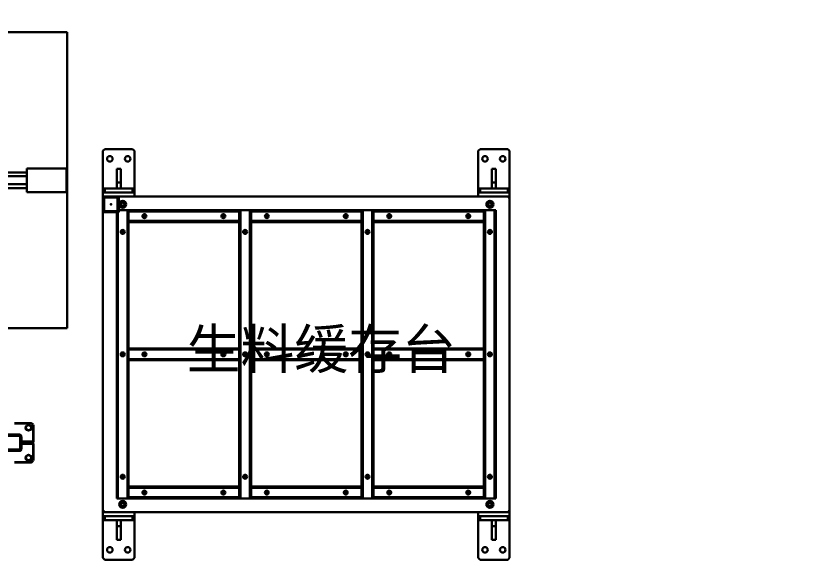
# Model space of a CAD drawing. Header units: millimetres. Extents: x 914 to 910632, y -176 to 682692.
# Drawn here: x 26224 to 28221, y 8664 to 10071 of the extents above; entities that cross this region are included whole.
import ezdxf

# ---------------------------------------------------------------- set-up
doc = ezdxf.new("R2010")
doc.units = ezdxf.units.MM
doc.linetypes.add('EB_DASHDOT', pattern=[39, 30, -3, 3, -3])
doc.layers.add('PUB_HATCH', color=32, linetype='Continuous')
doc.layers.add('画图', color=3, linetype='Continuous', lineweight=30)
doc.styles.add('PC_TEXTSTYLE', font='romans.shx', dxfattribs={"width": 0.8, "bigfont": 'hzfs.shx'})
doc.styles.get("Standard").update_dxf_attribs({"font": 'arial.ttf'})
doc.dimstyles.new('INTE$0', dxfattribs={"dimscale": 80, "dimtxt": 3.5, "dimasz": 3, "dimexe": 3, "dimexo": 0, "dimgap": 1, "dimtad": 1, "dimdec": 0, "dimdsep": 46, "dimtxsty": 'Standard', "dimcen": 0, "dimclrd": 1, "dimclre": 1, "dimclrt": 3, "dimaunit": 1, "dimadec": 1, "dimazin": 2, "dimtfac": 1, "dimtdec": 0, "dimtmove": 0, "dimatfit": 0, "dimfxl": 1, "dimarcsym": 0})

# ---------------------------------------------------------------- blocks, each defined once
blk = doc.blocks.new('生料缓存台')
at = {"color": 7, "linetype": 'Continuous', "lineweight": 30}
for p, q in [((-510, 508), (-515, 503)), ((-515, 408), (-515, 503)), ((-510, 508), (-440, 508)), ((-435, 503), (-440, 508)), ((-435, 408), (-435, 503)), ((440, 508), (435, 503)), ((435, 408), (435, 503)), ((440, 508), (510, 508)), ((515, 503), (510, 508)), ((515, 408), (515, 503)), ((-480, 423), (-480, 458)), ((-480, 458), (-470, 458)), ((-470, 423), (-470, 458)), ((470, 423), (470, 458)), ((470, 458), (480, 458)), ((480, 423), (480, 458)), ((-480, 408), (-480, 423)), ((-480, 423), (-470, 423)), ((-470, 408), (-470, 423)), ((470, 423), (480, 423)), ((470, 408), (470, 423)), ((480, 408), (480, 423)), ((-515, 398), (-515, 408)), ((-515, 408), (-510, 408)), ((-510, 408), (-510, 398)), ((-510, 408), (-440, 408)), ((-440, 398), (-440, 408)), ((-440, 408), (-435, 408)), ((-435, 408), (-435, 398)), ((435, 398), (435, 408)), ((435, 408), (440, 408)), ((440, 408), (440, 398)), ((440, 408), (510, 408)), ((510, 398), (510, 408)), ((510, 408), (515, 408)), ((515, 408), (515, 398)), ((-515, 398), (-515, 388)), ((-510, 398), (-515, 398)), ((-510, 388), (-515, 383)), ((-510, 388), (-515, 388)), ((-515, 388), (-515, 383)), ((-515, -407), (-515, 383)), ((-510, 398), (-440, 398)), ((-510, 388), (510, 388)), ((-435, 398), (-440, 398)), ((-435, 398), (-435, 388)), ((435, 398), (435, 388)), ((440, 398), (435, 398)), ((440, 398), (510, 398)), ((515, 398), (510, 398)), ((515, 383), (510, 388)), ((515, 388), (510, 388)), ((515, 398), (515, 388)), ((515, 383), (515, 388)), ((515, 383), (515, -407)), ((-480, -377), (-480, 353)), ((-480, 353), (-477, 353)), ((-477, 353), (-477, -377)), ((-453, 353), (-477, 353)), ((-453, -377), (-453, 353)), ((-453, 353), (-450, 353)), ((-450, 353), (-170, 353)), ((-450, 350), (-450, 353)), ((-170, 350), (-450, 350)), ((-450, 350), (-450, 326)), ((-170, 353), (-167, 353)), ((-170, 353), (-170, 350)), ((-170, 326), (-170, 350)), ((-167, 353), (-167, -377)), ((-143, 353), (-167, 353)), ((-143, -377), (-143, 353)), ((-143, 353), (-140, 353)), ((-140, 353), (140, 353)), ((-140, 350), (-140, 353)), ((140, 350), (-140, 350)), ((-140, 350), (-140, 326)), ((140, 353), (143, 353)), ((140, 353), (140, 350)), ((140, 326), (140, 350)), ((143, 353), (143, -377)), ((167, 353), (143, 353)), ((167, -377), (167, 353)), ((167, 353), (170, 353)), ((170, 350), (170, 353)), ((170, 353), (450, 353)), ((450, 350), (170, 350)), ((170, 350), (170, 326)), ((450, 353), (453, 353)), ((450, 353), (450, 350)), ((450, 326), (450, 350)), ((453, 353), (453, -377)), ((477, 353), (453, 353)), ((477, -377), (477, 353)), ((477, 353), (480, 353)), ((480, 353), (480, -377)), ((-450, 326), (-170, 326)), ((-450, 323), (-450, 326)), ((-450, 323), (-450, 3)), ((-170, 323), (-450, 323)), ((-170, 326), (-170, 323)), ((-170, 3), (-170, 323)), ((-140, 326), (140, 326)), ((-140, 323), (-140, 326)), ((-140, 323), (-140, 3)), ((140, 323), (-140, 323)), ((140, 326), (140, 323)), ((140, 3), (140, 323)), ((170, 326), (450, 326)), ((170, 323), (170, 326)), ((170, 323), (170, 3)), ((450, 323), (170, 323)), ((450, 326), (450, 323)), ((450, 3), (450, 323)), ((-450, 3), (-170, 3)), ((-450, 0), (-450, 3)), ((-170, 0), (-450, 0)), ((-450, 0), (-450, -24)), ((-170, 3), (-170, 0)), ((-170, -24), (-170, 0)), ((-140, 0), (-140, 3)), ((-140, 3), (140, 3)), ((140, 0), (-140, 0)), ((-140, 0), (-140, -24)), ((140, 3), (140, 0)), ((140, -24), (140, 0)), ((170, 3), (450, 3)), ((170, 0), (170, 3)), ((170, 0), (170, -24)), ((450, 0), (170, 0)), ((450, 3), (450, 0)), ((450, -24), (450, 0)), ((-450, -24), (-170, -24)), ((-450, -27), (-450, -24)), ((-450, -27), (-450, -347)), ((-170, -27), (-450, -27)), ((-170, -24), (-170, -27)), ((-170, -347), (-170, -27)), ((-140, -24), (140, -24)), ((-140, -27), (-140, -24)), ((-140, -27), (-140, -347)), ((140, -27), (-140, -27)), ((140, -24), (140, -27)), ((140, -347), (140, -27)), ((170, -24), (450, -24)), ((170, -27), (170, -24)), ((170, -27), (170, -347)), ((450, -27), (170, -27)), ((450, -24), (450, -27)), ((450, -347), (450, -27)), ((-450, -350), (-450, -347)), ((-450, -347), (-170, -347)), ((-170, -350), (-450, -350)), ((-450, -350), (-450, -374)), ((-170, -347), (-170, -350)), ((-170, -374), (-170, -350)), ((-140, -347), (140, -347)), ((-140, -350), (-140, -347)), ((-140, -350), (-140, -374)), ((140, -350), (-140, -350)), ((140, -347), (140, -350)), ((140, -374), (140, -350)), ((170, -347), (450, -347)), ((170, -350), (170, -347)), ((170, -350), (170, -374)), ((450, -350), (170, -350)), ((450, -347), (450, -350)), ((450, -374), (450, -350)), ((-477, -377), (-480, -377)), ((-477, -377), (-453, -377)), ((-450, -377), (-453, -377)), ((-450, -374), (-170, -374)), ((-450, -377), (-450, -374)), ((-170, -377), (-450, -377)), ((-170, -374), (-170, -377)), ((-167, -377), (-170, -377)), ((-167, -377), (-143, -377)), ((-140, -377), (-143, -377)), ((-140, -374), (140, -374)), ((-140, -377), (-140, -374)), ((140, -377), (-140, -377)), ((140, -374), (140, -377)), ((143, -377), (140, -377)), ((143, -377), (167, -377)), ((170, -377), (167, -377)), ((170, -374), (450, -374)), ((170, -377), (170, -374)), ((450, -377), (170, -377)), ((450, -374), (450, -377)), ((453, -377), (450, -377)), ((453, -377), (477, -377)), ((480, -377), (477, -377)), ((-515, -407), (-510, -412)), ((-515, -407), (-515, -412)), ((-515, -412), (-510, -412)), ((-515, -422), (-515, -412)), ((510, -412), (-510, -412)), ((-435, -422), (-435, -412)), ((435, -422), (435, -412)), ((510, -412), (515, -407)), ((510, -412), (515, -412)), ((515, -412), (515, -407)), ((515, -422), (515, -412)), ((-515, -432), (-515, -422)), ((-515, -422), (-510, -422)), ((-510, -432), (-515, -432)), ((-515, -432), (-515, -527)), ((-510, -422), (-510, -432)), ((-440, -422), (-510, -422)), ((-440, -432), (-510, -432)), ((-480, -432), (-480, -447)), ((-470, -432), (-470, -447)), ((-440, -432), (-440, -422)), ((-440, -422), (-435, -422)), ((-435, -432), (-440, -432)), ((-435, -422), (-435, -432)), ((-435, -432), (-435, -527)), ((435, -432), (435, -422)), ((435, -422), (440, -422)), ((440, -432), (435, -432)), ((435, -432), (435, -527)), ((440, -422), (440, -432)), ((510, -422), (440, -422)), ((510, -432), (440, -432)), ((470, -432), (470, -447)), ((480, -432), (480, -447)), ((510, -432), (510, -422)), ((510, -422), (515, -422)), ((515, -432), (510, -432)), ((515, -422), (515, -432)), ((515, -432), (515, -527)), ((-470, -447), (-480, -447)), ((-480, -447), (-480, -482)), ((-470, -447), (-470, -482)), ((480, -447), (470, -447)), ((470, -447), (470, -482)), ((480, -447), (480, -482)), ((-470, -482), (-480, -482)), ((480, -482), (470, -482)), ((-515, -527), (-510, -532)), ((-440, -532), (-510, -532)), ((-440, -532), (-435, -527)), ((435, -527), (440, -532)), ((510, -532), (440, -532)), ((510, -532), (515, -527))]:
    blk.add_line(p, q, dxfattribs=at)
at = {"color": 7, "linetype": 'Continuous'}
for p, q in [((-515, 349.5), (-515, 386.5)), ((-476.5, 388), (-513.5, 388)), ((-512, 352.5), (-512, 383.5)), ((-479.5, 385), (-510.5, 385)), ((-478, 352.5), (-478, 383.5)), ((-475, 349.5), (-475, 386.5)), ((-476.5, 348), (-513.5, 348)), ((-479.5, 351), (-510.5, 351))]:
    blk.add_line(p, q, dxfattribs=at)
at = {"color": 7, "linetype": 'Continuous', "lineweight": 30}
for centre, radius in [((-497.5, 483), 7), ((-452.5, 483), 7), ((452.5, 483), 7), ((497.5, 483), 7), ((-465, 368), 9), ((-465, 368), 5.5), ((-465, 368), 4.25), ((465, 368), 9), ((465, 368), 5.5), ((465, 368), 4.25), ((-410, 338), 5), ((-410, 338), 2.75), ((-410, 338), 2.1), ((-210, 338), 5), ((-210, 338), 2.75), ((-210, 338), 2.1), ((-100, 338), 5), ((-100, 338), 2.75), ((-100, 338), 2.1), ((100, 338), 5), ((100, 338), 2.75), ((100, 338), 2.1), ((210, 338), 5), ((210, 338), 2.75), ((210, 338), 2.1), ((410, 338), 5), ((410, 338), 2.75), ((410, 338), 2.1), ((-465, 298), 5), ((-465, 298), 2.75), ((-465, 298), 2.1), ((-155, 298), 5), ((-155, 298), 2.75), ((-155, 298), 2.1), ((155, 298), 5), ((155, 298), 2.75), ((155, 298), 2.1), ((465, 298), 5), ((465, 298), 2.75), ((465, 298), 2.1), ((-465, -12), 5), ((-465, -12), 2.75), ((-465, -12), 2.1), ((-410, -12), 5), ((-410, -12), 2.75), ((-410, -12), 2.1), ((-210, -12), 5), ((-210, -12), 2.75), ((-210, -12), 2.1), ((-155, -12), 5), ((-155, -12), 2.75), ((-155, -12), 2.1), ((-100, -12), 5), ((-100, -12), 2.75), ((-100, -12), 2.1), ((100, -12), 5), ((100, -12), 2.75), ((100, -12), 2.1), ((155, -12), 5), ((155, -12), 2.75), ((155, -12), 2.1), ((210, -12), 5), ((210, -12), 2.75), ((210, -12), 2.1), ((410, -12), 5), ((410, -12), 2.75), ((410, -12), 2.1), ((465, -12), 5), ((465, -12), 2.75), ((465, -12), 2.1), ((-465, -322), 5), ((-465, -322), 2.75), ((-155, -322), 5), ((-155, -322), 2.75), ((155, -322), 5), ((155, -322), 2.75), ((465, -322), 5), ((465, -322), 2.75), ((-465, -322), 2.1), ((-155, -322), 2.1), ((155, -322), 2.1), ((465, -322), 2.1), ((-410, -362), 5), ((-410, -362), 2.75), ((-210, -362), 5), ((-210, -362), 2.75), ((-100, -362), 5), ((-100, -362), 2.75), ((100, -362), 5), ((100, -362), 2.75), ((210, -362), 5), ((210, -362), 2.75), ((410, -362), 5), ((410, -362), 2.75), ((-410, -362), 2.1), ((-210, -362), 2.1), ((-100, -362), 2.1), ((100, -362), 2.1), ((210, -362), 2.1), ((410, -362), 2.1), ((-465, -392), 9), ((-465, -392), 5.5), ((-465, -392), 4.25), ((465, -392), 9), ((465, -392), 5.5), ((465, -392), 4.25), ((-497.5, -507), 7), ((-452.5, -507), 7), ((452.5, -507), 7), ((497.5, -507), 7)]:
    blk.add_circle(centre, radius, dxfattribs=at)
at = {"color": 7, "linetype": 'Continuous'}
for centre, start, end in [((-513.5, 386.5), 90, 180), ((-510.5, 383.5), 90, 180), ((-479.5, 383.5), 0, 90), ((-476.5, 386.5), 0, 90), ((-513.5, 349.5), 180, 270), ((-510.5, 352.5), 180, 270), ((-479.5, 352.5), 270, 0), ((-476.5, 349.5), 270, 0)]:
    blk.add_arc(centre, 1.49, start, end, dxfattribs=at)
blk.add_point((-495, 368), dxfattribs=at)
blk.add_point((-495, 368), dxfattribs=at)
at = {"layer": 'PUB_HATCH', "color": 0, "linetype": 'EB_DASHDOT', "lineweight": -3, "insert": (-303.2, 51.6), "char_height": 100, "width": 1302.191, "attachment_point": 1}
blk.add_mtext('{\\fSimSun|b0|i0|c134|p2;生料缓存台}', dxfattribs=at)
blk = doc.blocks.new('打标机')
at = {"color": 7, "linetype": 'Continuous', "lineweight": 30}
for p, q in [((-375, 0), (-375, 351.9)), ((375, 351.9), (-375, 351.9)), ((-30, 250.1), (-30, 350.1)), ((30, 350.1), (-30, 350.1)), ((30, 250.1), (30, 350.1)), ((375, 0), (375, 351.9)), ((30, 250.1), (-30, 250.1)), ((-20, 250.1), (-20, 190.1)), ((-10, 250.1), (-10, 190.1)), ((10, 190.1), (10, 250.1)), ((20, 190.1), (20, 250.1)), ((-20, 170.1), (-20, 190.1)), ((0, 190.1), (-20, 190.1)), ((20, 190.1), (0, 190.1)), ((20, 170.1), (20, 190.1)), ((-118, 137.1), (-118, 170.1)), ((-99, 170.1), (-118, 170.1)), ((-109, 160.1), (-109, 73.1)), ((99, 170.1), (-99, 170.1)), ((118, 170.1), (99, 170.1)), ((109, 73.1), (109, 160.1)), ((118, 137.1), (118, 170.1)), ((-118, 137.1), (-109, 137.1)), ((-118, 96.1), (-118, 137.1)), ((-50, 137.1), (-40, 137.1)), ((-50, 135.9), (-50, 137.1)), ((-45.5, 135.9), (-50, 135.9)), ((-50, 127.8), (-48.9, 127.8)), ((-50, 120.3), (-50, 127.8)), ((-48.9, 120.3), (-50, 120.3)), ((-48.9, 127.8), (-43.6, 121.9)), ((-48.9, 126.1), (-48.9, 120.3)), ((-44.3, 120.9), (-48.9, 126.1)), ((-45.5, 132.1), (-45.5, 135.9)), ((-45.3, 131.1), (-45.5, 132.1)), ((-44.7, 130.3), (-45.3, 131.1)), ((-43.8, 129.6), (-44.7, 130.3)), ((-44.3, 135.9), (-44.3, 131.9)), ((-41.1, 135.9), (-44.3, 135.9)), ((-44.3, 131.9), (-44, 131.3)), ((-43.6, 120.5), (-44.3, 120.9)), ((-44, 131.3), (-43.6, 130.9)), ((-43.2, 129.4), (-43.8, 129.6)), ((-43.6, 130.9), (-43, 130.7)), ((-43.6, 121.9), (-42.8, 121.5)), ((-42.8, 120.3), (-43.6, 120.5)), ((-42.3, 129.4), (-43.2, 129.4)), ((-43, 130.7), (-42.3, 130.7)), ((-42.8, 121.5), (-42.3, 121.5)), ((-42.3, 120.3), (-42.8, 120.3)), ((-42.3, 130.7), (-41.7, 130.9)), ((-41.7, 129.6), (-42.3, 129.4)), ((-42.3, 127.6), (-41.5, 127.3)), ((-42.3, 126.5), (-42.3, 127.6)), ((-41.7, 126.1), (-42.3, 126.5)), ((-42.3, 121.5), (-41.7, 121.9)), ((-41.5, 120.5), (-42.3, 120.3)), ((-41.7, 130.9), (-41.3, 131.3)), ((-40.9, 130.3), (-41.7, 129.6)), ((-41.3, 125.5), (-41.7, 126.1)), ((-41.7, 121.9), (-41.3, 122.6)), ((-41.5, 127.3), (-40.6, 126.5)), ((-40.6, 121.3), (-41.5, 120.5)), ((-41.3, 131.3), (-41.1, 131.9)), ((-41.1, 124.4), (-41.3, 125.5)), ((-41.3, 122.6), (-41.1, 123.6)), ((-41.1, 131.9), (-41.1, 135.9)), ((-41.1, 123.6), (-41.1, 124.4)), ((-40.2, 131.1), (-40.9, 130.3)), ((-40.6, 126.5), (-40.2, 125.7)), ((-40.2, 122.1), (-40.6, 121.3)), ((-40, 132.1), (-40.2, 131.1)), ((-40.2, 125.7), (-40, 124.2)), ((-40, 123.4), (-40.2, 122.1)), ((-40, 137.1), (-40, 132.1)), ((-40, 124.2), (-40, 123.4)), ((80.2, 123.1), (82.1, 123.1)), ((109, 137.1), (118, 137.1)), ((118, 137.1), (118, 96.1)), ((-118, 63.1), (-118, 96.1)), ((-109, 96.1), (-118, 96.1)), ((0, 90.4), (0, 83.6)), ((118, 96.1), (109, 96.1)), ((118, 96.1), (118, 63.1)), ((-99, 63.1), (-118, 63.1)), ((-99, 63.1), (99, 63.1)), ((-37, 73.4), (-37, 76.9)), ((0, 63.1), (-30, 33.1)), ((30, 33.1), (0, 63.1)), ((118, 63.1), (99, 63.1)), ((-30, 33.1), (-30, 0)), ((30, 33.1), (-30, 33.1)), ((30, 0), (30, 33.1)), ((-375, 0), (-375, -398.1)), ((-375, 0), (375, 0)), ((375, 0), (375, -398.1)), ((154.2, -196.8), (-136.1, -196.8)), ((-136.1, -196.8), (-136.1, -373.1)), ((154.2, -373.1), (154.2, -196.8)), ((-136.1, -373.1), (154.2, -373.1)), ((375, -398.1), (-375, -398.1))]:
    blk.add_line(p, q, dxfattribs=at)
for centre, radius in [((85, 156.1), 8), ((85, 156.1), 4.5), ((-83, 155.1), 2.8), ((-83, 155.1), 2.5), ((-83, 155.1), 2), ((85, 156.1), 2), ((88, 123.1), 15.1), ((88, 123.1), 11.3), ((88, 123.1), 10.6), ((88, 123.1), 9.25), ((-26.2, 107.9), 5.25), ((-26.2, 107.9), 4.25), ((0, 94.6), 12.5), ((26.2, 107.9), 5.25), ((26.2, 107.9), 4.25), ((99, 95.1), 8), ((-83, 88.1), 10.5), ((-83, 88.1), 5.56), ((-83, 88.1), 4.92), ((-83, 88.1), 4.35), ((-83, 88.1), 3.95), ((-83, 88.1), 2), ((-26.2, 81.4), 5.25), ((-26.2, 81.4), 4.25), ((26.2, 81.4), 5.25), ((26.2, 81.4), 4.25), ((90, 75.1), 8), ((99, 95.1), 4.5), ((99, 95.1), 4), ((-100, 53.1), 10), ((-36, 75.1), 2.8), ((-36, 75.1), 2.5), ((-36, 75.1), 2), ((90, 75.1), 4.5), ((90, 75.1), 2), ((100, 53.1), 10)]:
    blk.add_circle(centre, radius, dxfattribs=at)
for centre, start, end in [((-99, 160.1), 90, 180), ((99, 160.1), 0, 90), ((-99, 73.1), 180, 270), ((99, 73.1), 270, 0)]:
    blk.add_arc(centre, 10, start, end, dxfattribs=at)
for points, knots in [([(80, 156.1), (80.1, 156.8), (80.2, 158.1), (81.4, 159.8), (83, 160.9), (85, 161.3), (87, 160.9), (88.6, 159.8), (89.8, 158.1), (89.9, 156.8), (90, 156.1)], [0, 0, 0, 0, 0.1249975, 0.2499988, 0.3749985, 0.5000001, 0.6249999, 0.7500012, 0.8750025, 1, 1, 1, 1]), ([(90, 156.1), (89.9, 155.5), (89.8, 154.2), (88.6, 152.5), (87, 151.4), (85, 151), (83, 151.4), (81.4, 152.5), (80.2, 154.2), (80.1, 155.5), (80, 156.1)], [0, 0, 0, 0, 0.125, 0.250001, 0.375002, 0.5, 0.625, 0.749999, 0.875, 1, 1, 1, 1]), ([(88, 134.6), (87.3, 134.6), (85.8, 134.5), (83.6, 133.8), (81.6, 132.7), (79.8, 131.3), (78.4, 129.5), (77.4, 127.6), (76.7, 125.4), (76.5, 123.1), (76.7, 120.9), (77.4, 118.7), (78.4, 116.7), (79.8, 115), (81.6, 113.6), (83.6, 112.5), (85.8, 111.8), (87.3, 111.7), (88, 111.7)], [0, 0, 0, 0, 0.0625, 0.125, 0.187501, 0.25, 0.312501, 0.375, 0.437499, 0.499999, 0.562499, 0.625, 0.6875, 0.75, 0.812499, 0.875, 0.9375, 1, 1, 1, 1]), ([(80, 118.5), (80, 119.3), (80.1, 120.8), (80.2, 122.4), (80.2, 123.1)], [0, 0, 0, 0, 0.50037, 1, 1, 1, 1]), ([(80.2, 123.1), (80.5, 123.2), (81.1, 123.4), (81.8, 123.2), (82.1, 123.1)], [0, 0, 0, 0, 0.500004, 1, 1, 1, 1]), ([(82.1, 123.1), (82.2, 122.4), (82.3, 120.9), (83.1, 118.8), (83.8, 116.8), (83.9, 115.5), (84, 114.8)], [0, 0, 0, 0, 0.249688, 0.499899, 0.748509, 1, 1, 1, 1]), ([(88, 111.7), (88.7, 111.7), (90.2, 111.8), (92.4, 112.5), (94.4, 113.6), (96.2, 115), (97.6, 116.7), (98.6, 118.7), (99.3, 120.9), (99.5, 123.1), (99.3, 125.4), (98.6, 127.6), (97.6, 129.5), (96.2, 131.3), (94.4, 132.7), (92.4, 133.8), (90.2, 134.5), (88.7, 134.6), (88, 134.6)], [0, 0, 0, 0, 0.0625, 0.125, 0.187501, 0.25, 0.3125, 0.375, 0.437501, 0.500001, 0.562501, 0.625, 0.687499, 0.749999, 0.812499, 0.875, 0.9375, 1, 1, 1, 1]), ([(94, 95.1), (94.1, 95.8), (94.2, 97.1), (95.4, 98.8), (97, 99.9), (99, 100.3), (101, 99.9), (102.6, 98.8), (103.8, 97.1), (103.9, 95.8), (104, 95.1)], [0, 0, 0, 0, 0.125, 0.250001, 0.374999, 0.5, 0.624999, 0.749999, 0.875, 1, 1, 1, 1]), ([(-89.2, 88.1), (-89.1, 89), (-88.9, 90.6), (-87.5, 92.6), (-85.4, 94), (-83, 94.5), (-80.6, 94), (-78.5, 92.6), (-77.1, 90.6), (-76.9, 89), (-76.8, 88.1)], [0, 0, 0, 0, 0.1249993, 0.2499992, 0.3749999, 0.4999992, 0.6250001, 0.7500008, 0.8750007, 1, 1, 1, 1]), ([(-76.8, 88.1), (-76.9, 87.3), (-77.1, 85.7), (-78.5, 83.6), (-80.6, 82.3), (-83, 81.8), (-85.4, 82.3), (-87.5, 83.6), (-88.9, 85.7), (-89.1, 87.3), (-89.2, 88.1)], [0, 0, 0, 0, 0.1249993, 0.2499992, 0.3749999, 0.5000008, 0.6250001, 0.7500008, 0.8750007, 1, 1, 1, 1]), ([(-83, 86.1), (-82.8, 86.1), (-82.6, 86.2), (-82.4, 86.2), (-82.4, 86.2)], [0, 0, 0, 0, 0.740772, 1, 1, 1, 1]), ([(-12.5, 94.6), (-12.5, 94.2), (-12.5, 93.5), (-12.3, 92.6), (-12.2, 92.1), (-12.2, 91.9)], [0, 0, 0, 0, 0.440797, 0.754844, 1, 1, 1, 1]), ([(-11.6, 99.2), (-11, 99), (-9.8, 98.6), (-8.1, 97.6), (-6.6, 96.3), (-5.8, 95.2), (-5.4, 94.6)], [0, 0, 0, 0, 0.255658, 0.500211, 0.750102, 1, 1, 1, 1]), ([(-2.3, 91.1), (-2.9, 91.7), (-4.1, 92.7), (-4.9, 94), (-5.4, 94.6)], [0, 0, 0, 0, 0.499201, 1, 1, 1, 1]), ([(-4.8, 83.1), (-4, 83.2), (-2.4, 83.5), (-0.8, 83.5), (0, 83.6)], [0, 0, 0, 0, 0.500375, 1, 1, 1, 1]), ([(0, 90.4), (-0.4, 90.4), (-1.2, 90.5), (-1.9, 90.9), (-2.3, 91.1)], [0, 0, 0, 0, 0.49963, 1, 1, 1, 1]), ([(0, 83.6), (0.3, 84.7), (0.9, 87), (0.3, 89.3), (0, 90.4)], [0, 0, 0, 0, 0.500013, 1, 1, 1, 1]), ([(0, 82.1), (1, 82.2), (2.1, 82.2), (3.1, 82.5), (3.2, 82.6)], [0, 0, 0, 0, 0.91418, 1, 1, 1, 1]), ([(11.9, 90.9), (12, 91.2), (12.2, 91.9), (12.4, 93.2), (12.5, 94.1), (12.5, 94.6)], [0, 0, 0, 0, 0.241788, 0.586763, 1, 1, 1, 1]), ([(85, 75.1), (85.1, 75.8), (85.2, 77.1), (86.4, 78.8), (88, 79.9), (90, 80.3), (92, 79.9), (93.6, 78.8), (94.8, 77.1), (94.9, 75.8), (95, 75.1)], [0, 0, 0, 0, 0.1250005, 0.250001, 0.3749999, 0.5, 0.6250001, 0.749999, 0.8749995, 1, 1, 1, 1]), ([(104, 95.1), (103.9, 94.5), (103.8, 93.2), (102.6, 91.5), (101, 90.4), (99, 90), (97, 90.4), (95.4, 91.5), (94.2, 93.2), (94.1, 94.5), (94, 95.1)], [0, 0, 0, 0, 0.124997, 0.249999, 0.375, 0.5, 0.625001, 0.750001, 0.875003, 1, 1, 1, 1]), ([(97, 91.7), (97.1, 92.4), (97.1, 93.4), (97.6, 94.4), (97.9, 94.6), (98, 94.7), (98.2, 94.6), (98.4, 94.6), (98.7, 94.5), (99, 94.5), (99.3, 94.5), (99.6, 94.6), (99.8, 94.6), (100, 94.7), (100.1, 94.6), (100.3, 94.5), (100.5, 94.2), (100.9, 93.3), (101, 92.4), (101, 91.7)], [0, 0, 0, 0, 0.24987, 0.347971, 0.374673, 0.390648, 0.405924, 0.437227, 0.468543, 0.499825, 0.531107, 0.56242, 0.593726, 0.609003, 0.624978, 0.651675, 0.687489, 0.75013, 1, 1, 1, 1]), ([(-37.2, 76.8), (-37.2, 76.5), (-37.4, 76), (-37.4, 75.4), (-37.4, 75.1)], [0, 0, 0, 0, 0.500447, 1, 1, 1, 1]), ([(-37.2, 73.5), (-37.2, 73.8), (-37.4, 74.3), (-37.4, 74.9), (-37.4, 75.1)], [0, 0, 0, 0, 0.500465, 1, 1, 1, 1]), ([(-35.7, 75.1), (-35.7, 75.2), (-35.7, 75.3), (-35.7, 75.4), (-35.8, 75.5), (-35.9, 75.5), (-35.9, 75.5), (-36, 75.5), (-36.1, 75.5), (-36.1, 75.5), (-36.2, 75.5), (-36.2, 75.5), (-36.3, 75.4), (-36.3, 75.3), (-36.3, 75.2), (-36.3, 75.1)], [0, 0, 0, 0, 0.114043, 0.249802, 0.360339, 0.374662, 0.439833, 0.499843, 0.559179, 0.625049, 0.6389, 0.664657, 0.750201, 0.886065, 1, 1, 1, 1]), ([(-36.3, 75.1), (-36.3, 75.1), (-36.3, 75), (-36.3, 74.9), (-36.2, 74.8), (-36.1, 74.8), (-36.1, 74.8), (-36, 74.8), (-35.9, 74.8), (-35.9, 74.8), (-35.8, 74.8), (-35.8, 74.8), (-35.7, 74.9), (-35.7, 75), (-35.7, 75.1), (-35.7, 75.1)], [0, 0, 0, 0, 0.113996, 0.249806, 0.360314, 0.374663, 0.439818, 0.499863, 0.55915, 0.625047, 0.638898, 0.664685, 0.750197, 0.886113, 1, 1, 1, 1]), ([(95, 75.1), (94.9, 74.5), (94.8, 73.2), (93.6, 71.5), (92, 70.4), (90, 70), (88, 70.4), (86.4, 71.5), (85.2, 73.2), (85.1, 74.5), (85, 75.1)], [0, 0, 0, 0, 0.1250011, 0.249999, 0.3749986, 0.5, 0.6250014, 0.750001, 0.8749989, 1, 1, 1, 1])]:
    blk.add_open_spline(points, degree=3, knots=knots, dxfattribs=at)
at = {"color": 0, "lineweight": 13, "insert": (-237.3, 89.2), "char_height": 150, "width": 1343.659, "attachment_point": 1, "style": 'PC_TEXTSTYLE'}
blk.add_mtext('{\\fSimSun|b0|i0|c134|p2;打标机}', dxfattribs=at)
blk = doc.blocks.new('前左')
at = {"color": 4, "linetype": 'Continuous', "lineweight": 35}
for p, q in [((1177073.2, -784594.1), (1177068.2, -784599.1)), ((1177068.2, -784641.6), (1177068.2, -784599.1)), ((1177073.2, -784594.1), (1177115.7, -784594.1)), ((1177120.7, -784594.1), (1177115.7, -784594.1)), ((1177115.7, -784594.1), (1177115.7, -784619.1)), ((1177120.7, -784594.1), (1177163.2, -784594.1)), ((1177120.7, -784594.1), (1177120.7, -784619.1)), ((1177168.2, -784599.1), (1177163.2, -784594.1)), ((1177168.2, -784599.1), (1177168.2, -784641.6)), ((1177120.7, -784619.1), (1177115.7, -784619.1)), ((1177115.7, -784619.1), (1177115.7, -784624.1)), ((1177120.7, -784619.1), (1177120.7, -784624.1)), ((1177098.2, -784629.1), (1177098.2, -784659.1)), ((1177100.7, -784629.1), (1177100.7, -784659.1)), ((1177133.2, -784624.1), (1177103.2, -784624.1)), ((1177133.2, -784626.6), (1177103.2, -784626.6)), ((1177135.7, -784659.1), (1177135.7, -784629.1)), ((1177138.2, -784659.1), (1177138.2, -784629.1))]:
    blk.add_line(p, q, dxfattribs=at)
for centre in [(1177080.2, -784606.1), (1177156.2, -784606.1)]:
    blk.add_circle(centre, 7, dxfattribs=at)
for centre, radius, start, end in [((1177103.2, -784629.1), 5, 90, 180), ((1177103.2, -784629.1), 2.5, 90, 180), ((1177133.2, -784629.1), 5, 0, 90), ((1177133.2, -784629.1), 2.5, 0, 90)]:
    blk.add_arc(centre, radius, start, end, dxfattribs=at)
blk = doc.blocks.new('*D371')
at = {"color": 1, "linetype": 'ByBlock', "lineweight": -2, "transparency": 16777216}
for p, q in [((29314.5, 15602.6), (22464.7, 15602.6)), ((22704.7, 8927.8), (22704.7, 15362.6)), ((25102.8, 8687.8), (22464.7, 8687.8))]:
    blk.add_line(p, q, dxfattribs=at)
at = {"color": 1, "lineweight": 200, "transparency": 16777216}
for points in [[(22664.7, 15362.6), (22744.7, 15362.6), (22704.7, 15602.6)], [(22664.7, 8927.8), (22744.7, 8927.8), (22704.7, 8687.8)]]:
    blk.add_solid(points, dxfattribs=at)
at = {"layer": 'Defpoints', "color": 0, "lineweight": 200, "transparency": 16777216}
for p in [(22704.7, 15602.6), (29314.5, 15602.6), (25102.8, 8687.8)]:
    blk.add_point(p, dxfattribs=at)
at = {"color": 3, "lineweight": 30, "transparency": 16777216, "insert": (22481.8, 12145.2), "char_height": 280, "attachment_point": 5, "rotation": 90}
blk.add_mtext('6915', dxfattribs=at)
blk = doc.blocks.new('*D372')
at = {"color": 1, "linetype": 'ByBlock', "lineweight": -2, "transparency": 16777216}
for p, q in [((25102.8, 8512.8), (25102.8, 17320.1)), ((29314.5, 15602.6), (29314.5, 17320.1)), ((29074.5, 17080.1), (25342.8, 17080.1))]:
    blk.add_line(p, q, dxfattribs=at)
at = {"color": 1, "lineweight": 200, "transparency": 16777216}
for points in [[(25342.8, 17120.1), (25342.8, 17040.1), (25102.8, 17080.1)], [(29074.5, 17120.1), (29074.5, 17040.1), (29314.5, 17080.1)]]:
    blk.add_solid(points, dxfattribs=at)
at = {"layer": 'Defpoints', "color": 0, "lineweight": 200, "transparency": 16777216}
for p in [(25102.8, 17080.1), (29314.5, 15602.6), (25102.8, 8512.8)]:
    blk.add_point(p, dxfattribs=at)
at = {"color": 3, "lineweight": 30, "transparency": 16777216, "insert": (27208.6, 17300.7), "char_height": 280, "attachment_point": 5}
blk.add_mtext('4212', dxfattribs=at)

msp = doc.modelspace()

# ---------------------------------------------------------------- block references
at = {"color": 4, "lineweight": 30, "rotation": 270}
msp.add_blockref('前左', (810862.385, 1186107.913), dxfattribs=at)
at = {"layer": '画图', "color": 4, "lineweight": 30, "rotation": 270}
msp.add_blockref('打标机', (26002.205, 9654.504), dxfattribs=at)
at = {"layer": '画图', "color": 4, "lineweight": 30}
msp.add_blockref('生料缓存台', (26959.702, 9225.601), dxfattribs=at)

# ---------------------------------------------------------------- dimensions: what is measured, and where the dimension line sits
at = {"color": 4, "lineweight": 30}
dim = msp.add_linear_dim(base=(25102.755, 17080.101), p1=(29314.513, 15602.594), p2=(25102.755, 8512.75), dimstyle='INTE$0', override={"dimfxl": 2.5, "dimarcsym": 1}, dxfattribs=at)
dim.commit()
dim.dimension.update_dxf_attribs({"geometry": '*D372', "text_midpoint": (27208.634, 17300.674)})
dim = msp.add_linear_dim(base=(22704.729, 15602.594), p1=(25102.755, 8687.75), p2=(29314.513, 15602.594), angle=90, dimstyle='INTE$0', override={"dimfxl": 2.5, "dimarcsym": 1}, dxfattribs=at)
dim.commit()
dim.dimension.update_dxf_attribs({"geometry": '*D371', "text_midpoint": (22481.768, 12145.172)})

doc.saveas('drawing.dxf')
